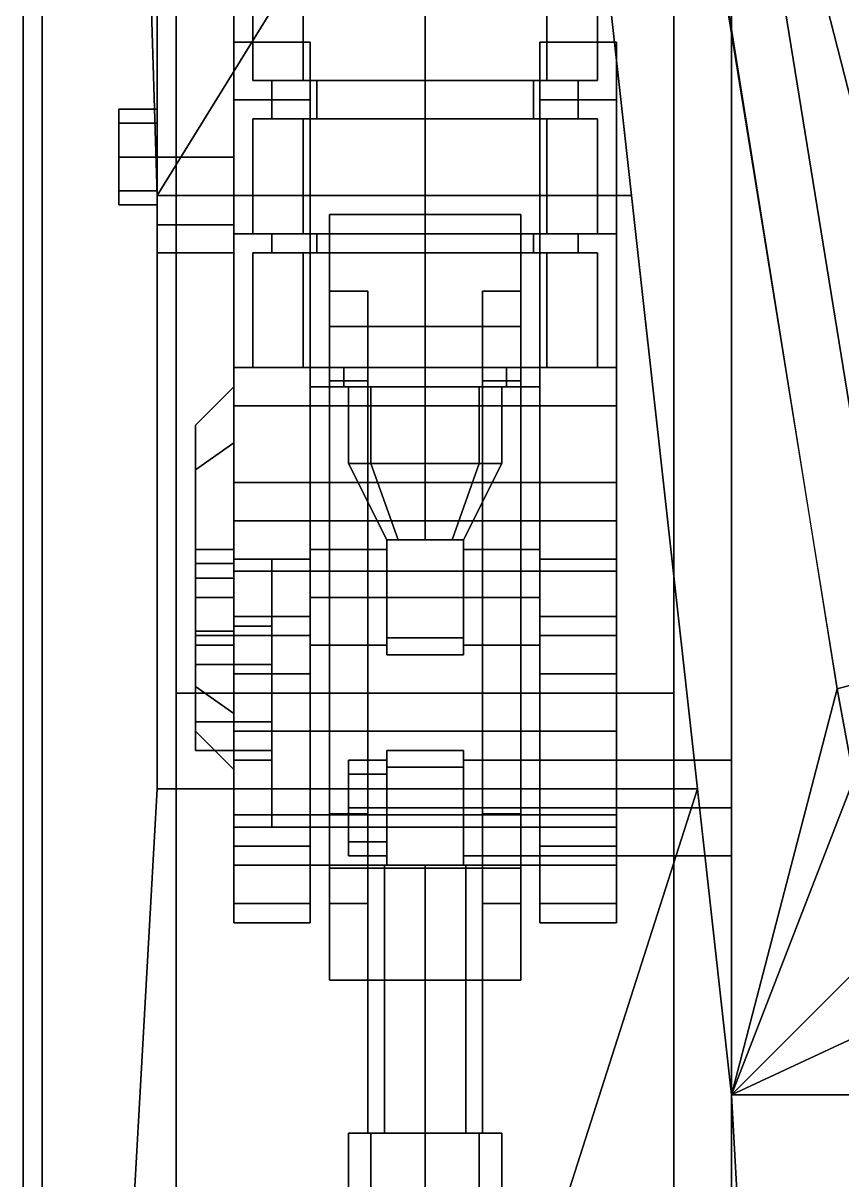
# Model space of a CAD drawing. Header units: millimetres. Extents: x -1 to 1, y -2.1 to 9.2.
# Drawn here: x -0.97 to -0.542, y -0.874 to -0.27 of the extents above; entities that cross this region are included whole.
import ezdxf

# ---------------------------------------------------------------- set-up
doc = ezdxf.new("R2010")
doc.units = ezdxf.units.MM
for name, color, linetype in [('fenders', 6, 'Continuous'), ('suspension', 5, 'Continuous'), ('tracks', 3, 'Continuous'), ('turret', 2, 'Continuous'), ('wheels', 2, 'Continuous')]:
    doc.layers.add(name, color=color, linetype=linetype)

msp = doc.modelspace()

# ---------------------------------------------------------------- linework, layer by layer
for points in [[(-0.6, -1.37, 0.94114), (-0.6, 1.6, 1.07), (-0.6, 1.58, 0.33), (-0.6, -1.23, 0.33)], [(-0.6, -0.83, 1.07), (-0.6, 1.6, 1.07), (-0.6, 1.6, 1.07), (-0.6, -1.37, 0.94114)], [(-0.6, -1.23, 0.33), (-0.6, 1.58, 0.33), (0.6, 1.58, 0.33), (0.6, -1.23, 0.33)], [(0.11, 0.8, 1.37), (-0.6, -0.09, 1.37), (0.6, -0.29, 1.37), (0.51, 0.8, 1.37)], [(-0.62898, -0.09, 1.35), (-0.69, -0.02, 1.07), (-0.6, -0.83, 1.07), (-0.54469, -0.61776, 1.35)], [(-0.6, -0.09, 1.37), (-0.63, -0.09, 1.35), (-0.54469, -0.61776, 1.35), (-0.51571, -0.61, 1.37)], [(-0.6, -0.09, 1.37), (-0.51571, -0.61, 1.37), (0.41, -0.62, 1.36778), (0.46, -0.57, 1.37)], [(0.58, -0.36, 1.37), (-0.6, -0.09, 1.37), (0.46, -0.57, 1.37), (0.53, -0.46, 1.37)], [(0.6, -0.29, 1.37), (-0.6, -0.09, 1.37), (0.58, -0.36, 1.37), (0.6, -0.29, 1.37)], [(-0.51571, -0.61, 1.37), (-0.54469, -0.61776, 1.35), (-0.53598, -0.665, 1.34111), (-0.51, -0.65, 1.36111)], [(-0.54469, -0.61776, 1.35), (-0.6, -0.83, 1.07), (-0.6, -0.83, 1.07), (-0.53598, -0.665, 1.34111)], [(-0.53598, -0.665, 1.34111), (-0.6, -0.83, 1.07), (-0.6, -0.83, 1.07), (-0.50121, -0.73121, 1.32)], [(-0.50121, -0.73121, 1.32), (-0.6, -0.83, 1.07), (-0.6, -0.83, 1.07), (-0.45, -0.76, 1.3)], [(-0.45, -0.76, 1.3), (-0.6, -0.83, 1.07), (-0.45, -0.83, 1.07), (-0.45, -0.76, 1.3)], [(-0.6, -0.83, 1.07), (-0.6, -1.37, 0.94114), (-0.57, -1.37, 0.94114), (-0.6, -0.83, 1.07)], [(-0.6, -0.83, 1.07), (-0.57, -1.37, 0.94114), (-0.57, -1.37, 0.94114), (-0.45, -0.83, 1.07)], [(-0.45, -0.83, 1.07), (-0.57, -1.37, 0.94114), (-0.57, -1.37, 0.94114), (-0.36, -0.86868, 1.06077)], [(0.03, -0.86868, 1.06077), (-0.57, -1.37, 0.94114), (0.01, -1.37, 0.94114), (0.01, -1.35, 0.94591)], [(-0.36, -0.86868, 1.06077), (-0.57, -1.37, 0.94114), (-0.57, -1.37, 0.94114), (0.03, -0.86868, 1.06077)]]:
    msp.add_3dface(points)
at = {"layer": 'fenders'}
for points in [[(-0.96, -1.74, 1.07), (-0.96, 1.6, 1.07), (-0.97, 1.6, 1.06), (-0.97, -1.74, 1.06)], [(-0.97, -1.74, 1.06), (-0.97, 1.6, 1.06), (-0.97, 1.6, 1.02), (-0.97, -1.74, 1.02)], [(-0.69, -0.02, 1.07), (-0.69, 1.06, 1.07), (-0.96, 1.6, 1.07), (-0.9, -0.36, 1.07)], [(-0.9, -0.67, 1.07), (-0.9, -0.36, 1.07), (-0.96, 1.6, 1.07), (-0.96, -1.74, 1.07)], [(-0.65222, -0.36, 1.07), (-0.69, -0.02, 1.07), (-0.69, -0.02, 1.07), (-0.9, -0.36, 1.07)], [(-0.61778, -0.67, 1.2), (-0.65222, -0.36, 1.2), (-0.9, -0.36, 1.2), (-0.9, -0.67, 1.2)], [(-0.9, -0.67, 1.2), (-0.9, -0.36, 1.2), (-0.9, -0.36, 1.07), (-0.9, -0.67, 1.07)], [(-0.65222, -0.36, 1.2), (-0.65222, -0.36, 1.07), (-0.9, -0.36, 1.07), (-0.9, -0.36, 1.2)], [(-0.61778, -0.67, 1.07), (-0.65222, -0.36, 1.07), (-0.65222, -0.36, 1.2), (-0.61778, -0.67, 1.2)], [(-0.6, -1.74, 1.07), (-0.6, -0.83, 1.07), (-0.61778, -0.67, 1.07), (-0.96, -1.74, 1.07)], [(-0.96, -1.74, 1.07), (-0.61778, -0.67, 1.07), (-0.9, -0.67, 1.07), (-0.96, -1.74, 1.07)], [(-0.61778, -0.67, 1.07), (-0.61778, -0.67, 1.2), (-0.9, -0.67, 1.2), (-0.9, -0.67, 1.07)], [(-0.6, -1.37, 0.94114), (-0.6, -1.37, 0.94114), (-0.6, -0.83, 1.07), (-0.6, -1.74, 1.07)]]:
    msp.add_3dface(points, dxfattribs=at)
at = {"layer": 'suspension'}
for points in [[(-0.9, -0.16464, 0.29464), (-0.9, -0.37536, 0.29464), (-0.9, -0.39, 0.33), (-0.9, -0.15, 0.33)], [(-0.9, -0.15, 0.33), (-0.9, -0.39, 0.33), (-0.9, -0.37536, 0.36536), (-0.9, -0.16464, 0.36536)], [(-0.9, -0.2, 0.28), (-0.9, -0.34, 0.28), (-0.9, -0.37536, 0.29464), (-0.9, -0.16464, 0.29464)], [(-0.9, -0.16464, 0.36536), (-0.9, -0.37536, 0.36536), (-0.9, -0.34, 0.38), (-0.9, -0.2, 0.38)], [(-0.9, -0.34, 0.28), (-0.9, -0.2, 0.28), (-0.86, -0.2, 0.28), (-0.86, -0.34, 0.28)], [(-0.9, -0.2, 0.38), (-0.9, -0.34, 0.38), (-0.86, -0.34, 0.38), (-0.86, -0.2, 0.38)], [(-0.85, -0.3, 0.64), (-0.82364, -0.3, 0.70364), (-0.82364, -0.24, 0.70364), (-0.85, -0.24, 0.64)], [(-0.82364, -0.3, 0.57636), (-0.85, -0.3, 0.64), (-0.85, -0.24, 0.64), (-0.82364, -0.24, 0.57636)], [(-0.82364, -0.3, 0.70364), (-0.76, -0.3, 0.73), (-0.76, -0.24, 0.73), (-0.82364, -0.24, 0.70364)], [(-0.76, -0.3, 0.55), (-0.82364, -0.3, 0.57636), (-0.82364, -0.24, 0.57636), (-0.76, -0.24, 0.55)], [(-0.76, -0.3, 0.73), (-0.69636, -0.3, 0.70364), (-0.69636, -0.24, 0.70364), (-0.76, -0.24, 0.73)], [(-0.69636, -0.3, 0.57636), (-0.76, -0.3, 0.55), (-0.76, -0.24, 0.55), (-0.69636, -0.24, 0.57636)], [(-0.69636, -0.3, 0.70364), (-0.67, -0.3, 0.64), (-0.67, -0.24, 0.64), (-0.69636, -0.24, 0.70364)], [(-0.67, -0.3, 0.64), (-0.69636, -0.3, 0.57636), (-0.69636, -0.24, 0.57636), (-0.67, -0.24, 0.64)], [(-0.86, -0.28, 0.38), (-0.86, -0.28, 0.2), (-0.86, -0.31, 0.18), (-0.86, -0.31, 0.4)], [(-0.86, -0.31, 0.18), (-0.86, -0.28, 0.2), (-0.82, -0.28, 0.2), (-0.82, -0.31, 0.18)], [(-0.82, -0.28, 0.38), (-0.82, -0.28, 0.2), (-0.86, -0.28, 0.2), (-0.86, -0.28, 0.38)], [(-0.82, -0.31, 0.4), (-0.82, -0.28, 0.38), (-0.86, -0.28, 0.38), (-0.86, -0.31, 0.4)], [(-0.82, -0.31, 0.18), (-0.82, -0.28, 0.2), (-0.82, -0.28, 0.38), (-0.82, -0.31, 0.4)], [(-0.7, -0.28, 0.38), (-0.7, -0.28, 0.2), (-0.7, -0.31, 0.18), (-0.7, -0.31, 0.4)], [(-0.66, -0.28, 0.38), (-0.66, -0.28, 0.2), (-0.7, -0.28, 0.2), (-0.7, -0.28, 0.38)], [(-0.7, -0.31, 0.18), (-0.7, -0.28, 0.2), (-0.66, -0.28, 0.2), (-0.66, -0.31, 0.18)], [(-0.66, -0.31, 0.4), (-0.66, -0.28, 0.38), (-0.7, -0.28, 0.38), (-0.7, -0.31, 0.4)], [(-0.66, -0.31, 0.18), (-0.66, -0.28, 0.2), (-0.66, -0.28, 0.38), (-0.66, -0.31, 0.4)], [(-0.85, -0.3, 0.64), (-0.82364, -0.3, 0.57636), (-0.81657, -0.3, 0.58343), (-0.84, -0.3, 0.64)], [(-0.82364, -0.3, 0.70364), (-0.85, -0.3, 0.64), (-0.84, -0.3, 0.64), (-0.81657, -0.3, 0.69657)], [(-0.81657, -0.32, 0.58343), (-0.84, -0.32, 0.64), (-0.84, -0.3, 0.64), (-0.81657, -0.3, 0.58343)], [(-0.84, -0.32, 0.64), (-0.81657, -0.32, 0.69657), (-0.81657, -0.3, 0.69657), (-0.84, -0.3, 0.64)], [(-0.82364, -0.3, 0.57636), (-0.76, -0.3, 0.55), (-0.76, -0.3, 0.56), (-0.81657, -0.3, 0.58343)], [(-0.76, -0.3, 0.73), (-0.82364, -0.3, 0.70364), (-0.81657, -0.3, 0.69657), (-0.76, -0.3, 0.72)], [(-0.76, -0.32, 0.56), (-0.81657, -0.32, 0.58343), (-0.81657, -0.3, 0.58343), (-0.76, -0.3, 0.56)], [(-0.81657, -0.32, 0.69657), (-0.76, -0.32, 0.72), (-0.76, -0.3, 0.72), (-0.81657, -0.3, 0.69657)], [(-0.70343, -0.32, 0.58343), (-0.76, -0.32, 0.56), (-0.76, -0.3, 0.56), (-0.70343, -0.3, 0.58343)], [(-0.76, -0.32, 0.72), (-0.70343, -0.32, 0.69657), (-0.70343, -0.3, 0.69657), (-0.76, -0.3, 0.72)], [(-0.69636, -0.3, 0.70364), (-0.76, -0.3, 0.73), (-0.76, -0.3, 0.72), (-0.70343, -0.3, 0.69657)], [(-0.76, -0.3, 0.55), (-0.69636, -0.3, 0.57636), (-0.70343, -0.3, 0.58343), (-0.76, -0.3, 0.56)], [(-0.68, -0.32, 0.64), (-0.70343, -0.32, 0.58343), (-0.70343, -0.3, 0.58343), (-0.68, -0.3, 0.64)], [(-0.70343, -0.32, 0.69657), (-0.68, -0.32, 0.64), (-0.68, -0.3, 0.64), (-0.70343, -0.3, 0.69657)], [(-0.67, -0.3, 0.64), (-0.69636, -0.3, 0.70364), (-0.70343, -0.3, 0.69657), (-0.68, -0.3, 0.64)], [(-0.69636, -0.3, 0.57636), (-0.67, -0.3, 0.64), (-0.68, -0.3, 0.64), (-0.70343, -0.3, 0.58343)], [(-0.86, -0.31, 0.18), (-0.86, -0.58, 0.14), (-0.86, -0.56, 0.16), (-0.86, -0.48929, 0.18929)], [(-0.86, -0.31, 0.4), (-0.86, -0.31, 0.18), (-0.86, -0.48929, 0.33071), (-0.86, -0.38, 0.43)], [(-0.86, -0.31, 0.18), (-0.86, -0.31, 0.18), (-0.86, -0.46, 0.26), (-0.86, -0.48929, 0.33071)], [(-0.86, -0.31, 0.18), (-0.86, -0.31, 0.18), (-0.86, -0.48929, 0.18929), (-0.86, -0.46, 0.26)], [(-0.86, -0.58, 0.14), (-0.86, -0.31, 0.18), (-0.82, -0.31, 0.18), (-0.82, -0.58, 0.14)], [(-0.82, -0.38, 0.43), (-0.82, -0.31, 0.4), (-0.86, -0.31, 0.4), (-0.86, -0.38, 0.43)], [(-0.82, -0.58, 0.14), (-0.82, -0.31, 0.18), (-0.82, -0.31, 0.4), (-0.82, -0.38, 0.43)], [(-0.7, -0.31, 0.4), (-0.7, -0.31, 0.18), (-0.7, -0.58, 0.14), (-0.7, -0.38, 0.43)], [(-0.7, -0.58, 0.14), (-0.7, -0.31, 0.18), (-0.66, -0.31, 0.18), (-0.66, -0.58, 0.14)], [(-0.66, -0.38, 0.43), (-0.66, -0.31, 0.4), (-0.7, -0.31, 0.4), (-0.7, -0.38, 0.43)], [(-0.66, -0.58, 0.14), (-0.66, -0.31, 0.18), (-0.66, -0.31, 0.4), (-0.66, -0.38, 0.43)], [(-0.92, -0.32232, 0.31232), (-0.92, -0.34, 0.305), (-0.92, -0.35768, 0.31232), (-0.92, -0.315, 0.33)], [(-0.92, -0.315, 0.33), (-0.92, -0.35768, 0.31232), (-0.92, -0.365, 0.33), (-0.92, -0.32232, 0.34768)], [(-0.92, -0.32232, 0.31232), (-0.92, -0.315, 0.33), (-0.9, -0.315, 0.33), (-0.9, -0.32232, 0.31232)], [(-0.92, -0.315, 0.33), (-0.92, -0.32232, 0.34768), (-0.9, -0.32232, 0.34768), (-0.9, -0.315, 0.33)], [(-0.85, -0.38, 0.64), (-0.82364, -0.38, 0.70364), (-0.82364, -0.32, 0.70364), (-0.85, -0.32, 0.64)], [(-0.82364, -0.38, 0.57636), (-0.85, -0.38, 0.64), (-0.85, -0.32, 0.64), (-0.82364, -0.32, 0.57636)], [(-0.82364, -0.32, 0.57636), (-0.85, -0.32, 0.64), (-0.84, -0.32, 0.64), (-0.81657, -0.32, 0.58343)], [(-0.85, -0.32, 0.64), (-0.82364, -0.32, 0.70364), (-0.81657, -0.32, 0.69657), (-0.84, -0.32, 0.64)], [(-0.82364, -0.38, 0.70364), (-0.76, -0.38, 0.73), (-0.76, -0.32, 0.73), (-0.82364, -0.32, 0.70364)], [(-0.76, -0.38, 0.55), (-0.82364, -0.38, 0.57636), (-0.82364, -0.32, 0.57636), (-0.76, -0.32, 0.55)], [(-0.76, -0.32, 0.55), (-0.82364, -0.32, 0.57636), (-0.81657, -0.32, 0.58343), (-0.76, -0.32, 0.56)], [(-0.82364, -0.32, 0.70364), (-0.76, -0.32, 0.73), (-0.76, -0.32, 0.72), (-0.81657, -0.32, 0.69657)], [(-0.76, -0.38, 0.73), (-0.69636, -0.38, 0.70364), (-0.69636, -0.32, 0.70364), (-0.76, -0.32, 0.73)], [(-0.69636, -0.38, 0.57636), (-0.76, -0.38, 0.55), (-0.76, -0.32, 0.55), (-0.69636, -0.32, 0.57636)], [(-0.76, -0.32, 0.73), (-0.69636, -0.32, 0.70364), (-0.70343, -0.32, 0.69657), (-0.76, -0.32, 0.72)], [(-0.69636, -0.32, 0.57636), (-0.76, -0.32, 0.55), (-0.76, -0.32, 0.56), (-0.70343, -0.32, 0.58343)], [(-0.69636, -0.32, 0.70364), (-0.67, -0.32, 0.64), (-0.68, -0.32, 0.64), (-0.70343, -0.32, 0.69657)], [(-0.67, -0.32, 0.64), (-0.69636, -0.32, 0.57636), (-0.70343, -0.32, 0.58343), (-0.68, -0.32, 0.64)], [(-0.69636, -0.38, 0.70364), (-0.67, -0.38, 0.64), (-0.67, -0.32, 0.64), (-0.69636, -0.32, 0.70364)], [(-0.67, -0.38, 0.64), (-0.69636, -0.38, 0.57636), (-0.69636, -0.32, 0.57636), (-0.67, -0.32, 0.64)], [(-0.92, -0.32232, 0.34768), (-0.92, -0.365, 0.33), (-0.92, -0.35768, 0.34768), (-0.92, -0.34, 0.355)], [(-0.92, -0.34, 0.305), (-0.92, -0.32232, 0.31232), (-0.9, -0.32232, 0.31232), (-0.9, -0.34, 0.305)], [(-0.92, -0.32232, 0.34768), (-0.92, -0.34, 0.355), (-0.9, -0.34, 0.355), (-0.9, -0.32232, 0.34768)], [(-0.92, -0.35768, 0.31232), (-0.92, -0.34, 0.305), (-0.9, -0.34, 0.305), (-0.9, -0.35768, 0.31232)], [(-0.92, -0.34, 0.355), (-0.92, -0.35768, 0.34768), (-0.9, -0.35768, 0.34768), (-0.9, -0.34, 0.355)], [(-0.9, -0.37536, 0.29464), (-0.9, -0.34, 0.28), (-0.86, -0.34, 0.28), (-0.86, -0.37536, 0.29464)], [(-0.9, -0.34, 0.38), (-0.9, -0.37536, 0.36536), (-0.86, -0.37536, 0.36536), (-0.86, -0.34, 0.38)], [(-0.92, -0.365, 0.33), (-0.92, -0.35768, 0.31232), (-0.9, -0.35768, 0.31232), (-0.9, -0.365, 0.33)], [(-0.92, -0.35768, 0.34768), (-0.92, -0.365, 0.33), (-0.9, -0.365, 0.33), (-0.9, -0.35768, 0.34768)], [(-0.9, -0.39, 0.33), (-0.9, -0.37536, 0.29464), (-0.86, -0.37536, 0.29464), (-0.86, -0.39, 0.33)], [(-0.9, -0.37536, 0.36536), (-0.9, -0.39, 0.33), (-0.86, -0.39, 0.33), (-0.86, -0.37536, 0.36536)], [(-0.86, -0.38, 0.43), (-0.86, -0.48929, 0.33071), (-0.86, -0.56, 0.36), (-0.86, -0.45, 0.47)], [(-0.82, -0.45, 0.47), (-0.82, -0.38, 0.43), (-0.86, -0.38, 0.43), (-0.86, -0.45, 0.47)], [(-0.85, -0.38, 0.64), (-0.82364, -0.38, 0.57636), (-0.81657, -0.38, 0.58343), (-0.84, -0.38, 0.64)], [(-0.82364, -0.38, 0.70364), (-0.85, -0.38, 0.64), (-0.84, -0.38, 0.64), (-0.81657, -0.38, 0.69657)], [(-0.81657, -0.39, 0.58343), (-0.84, -0.39, 0.64), (-0.84, -0.38, 0.64), (-0.81657, -0.38, 0.58343)], [(-0.84, -0.39, 0.64), (-0.81657, -0.39, 0.69657), (-0.81657, -0.38, 0.69657), (-0.84, -0.38, 0.64)], [(-0.82364, -0.38, 0.57636), (-0.76, -0.38, 0.55), (-0.76, -0.38, 0.56), (-0.81657, -0.38, 0.58343)], [(-0.76, -0.38, 0.73), (-0.82364, -0.38, 0.70364), (-0.81657, -0.38, 0.69657), (-0.76, -0.38, 0.72)], [(-0.82, -0.69, 0.47), (-0.82, -0.73, 0.37), (-0.82, -0.38, 0.43), (-0.82, -0.45, 0.47)], [(-0.82, -0.74, 0.33), (-0.82, -0.74, 0.27), (-0.82, -0.38, 0.43), (-0.82, -0.73, 0.37)], [(-0.82, -0.73, 0.24), (-0.82, -0.7, 0.19), (-0.82, -0.38, 0.43), (-0.82, -0.74, 0.27)], [(-0.82, -0.61, 0.14), (-0.82, -0.58, 0.14), (-0.82, -0.38, 0.43), (-0.82, -0.7, 0.19)], [(-0.76, -0.39, 0.56), (-0.81657, -0.39, 0.58343), (-0.81657, -0.38, 0.58343), (-0.76, -0.38, 0.56)], [(-0.81657, -0.39, 0.69657), (-0.76, -0.39, 0.72), (-0.76, -0.38, 0.72), (-0.81657, -0.38, 0.69657)], [(-0.70343, -0.39, 0.58343), (-0.76, -0.39, 0.56), (-0.76, -0.38, 0.56), (-0.70343, -0.38, 0.58343)], [(-0.76, -0.39, 0.72), (-0.70343, -0.39, 0.69657), (-0.70343, -0.38, 0.69657), (-0.76, -0.38, 0.72)], [(-0.69636, -0.38, 0.70364), (-0.76, -0.38, 0.73), (-0.76, -0.38, 0.72), (-0.70343, -0.38, 0.69657)], [(-0.76, -0.38, 0.55), (-0.69636, -0.38, 0.57636), (-0.70343, -0.38, 0.58343), (-0.76, -0.38, 0.56)], [(-0.68, -0.39, 0.64), (-0.70343, -0.39, 0.58343), (-0.70343, -0.38, 0.58343), (-0.68, -0.38, 0.64)], [(-0.70343, -0.39, 0.69657), (-0.68, -0.39, 0.64), (-0.68, -0.38, 0.64), (-0.70343, -0.38, 0.69657)], [(-0.67, -0.38, 0.64), (-0.69636, -0.38, 0.70364), (-0.70343, -0.38, 0.69657), (-0.68, -0.38, 0.64)], [(-0.69636, -0.38, 0.57636), (-0.67, -0.38, 0.64), (-0.68, -0.38, 0.64), (-0.70343, -0.38, 0.58343)], [(-0.66, -0.45, 0.47), (-0.66, -0.38, 0.43), (-0.7, -0.38, 0.43), (-0.7, -0.45, 0.47)], [(-0.7, -0.38, 0.43), (-0.7, -0.73, 0.37), (-0.7, -0.69, 0.47), (-0.7, -0.45, 0.47)], [(-0.7, -0.38, 0.43), (-0.7, -0.58, 0.14), (-0.7, -0.61, 0.14), (-0.7, -0.7, 0.19)], [(-0.7, -0.38, 0.43), (-0.7, -0.7, 0.19), (-0.7, -0.73, 0.24), (-0.7, -0.74, 0.27)], [(-0.7, -0.38, 0.43), (-0.7, -0.74, 0.27), (-0.7, -0.74, 0.33), (-0.7, -0.73, 0.37)], [(-0.66, -0.69, 0.47), (-0.66, -0.73, 0.37), (-0.66, -0.38, 0.43), (-0.66, -0.45, 0.47)], [(-0.66, -0.61, 0.14), (-0.66, -0.58, 0.14), (-0.66, -0.38, 0.43), (-0.66, -0.7, 0.19)], [(-0.66, -0.73, 0.24), (-0.66, -0.7, 0.19), (-0.66, -0.38, 0.43), (-0.66, -0.74, 0.27)], [(-0.66, -0.74, 0.33), (-0.66, -0.74, 0.27), (-0.66, -0.38, 0.43), (-0.66, -0.73, 0.37)], [(-0.85, -0.39, 0.64), (-0.82364, -0.39, 0.70364), (-0.81657, -0.39, 0.69657), (-0.84, -0.39, 0.64)], [(-0.82364, -0.39, 0.57636), (-0.85, -0.39, 0.64), (-0.84, -0.39, 0.64), (-0.81657, -0.39, 0.58343)], [(-0.82364, -0.45, 0.57636), (-0.85, -0.45, 0.64), (-0.85, -0.39, 0.64), (-0.82364, -0.39, 0.57636)], [(-0.85, -0.45, 0.64), (-0.82364, -0.45, 0.70364), (-0.82364, -0.39, 0.70364), (-0.85, -0.39, 0.64)], [(-0.82364, -0.39, 0.70364), (-0.76, -0.39, 0.73), (-0.76, -0.39, 0.72), (-0.81657, -0.39, 0.69657)], [(-0.76, -0.39, 0.55), (-0.82364, -0.39, 0.57636), (-0.81657, -0.39, 0.58343), (-0.76, -0.39, 0.56)], [(-0.76, -0.45, 0.55), (-0.82364, -0.45, 0.57636), (-0.82364, -0.39, 0.57636), (-0.76, -0.39, 0.55)], [(-0.82364, -0.45, 0.70364), (-0.76, -0.45, 0.73), (-0.76, -0.39, 0.73), (-0.82364, -0.39, 0.70364)], [(-0.69636, -0.39, 0.57636), (-0.76, -0.39, 0.55), (-0.76, -0.39, 0.56), (-0.70343, -0.39, 0.58343)], [(-0.76, -0.39, 0.73), (-0.69636, -0.39, 0.70364), (-0.70343, -0.39, 0.69657), (-0.76, -0.39, 0.72)], [(-0.69636, -0.45, 0.57636), (-0.76, -0.45, 0.55), (-0.76, -0.39, 0.55), (-0.69636, -0.39, 0.57636)], [(-0.76, -0.45, 0.73), (-0.69636, -0.45, 0.70364), (-0.69636, -0.39, 0.70364), (-0.76, -0.39, 0.73)], [(-0.67, -0.39, 0.64), (-0.69636, -0.39, 0.57636), (-0.70343, -0.39, 0.58343), (-0.68, -0.39, 0.64)], [(-0.69636, -0.39, 0.70364), (-0.67, -0.39, 0.64), (-0.68, -0.39, 0.64), (-0.70343, -0.39, 0.69657)], [(-0.67, -0.45, 0.64), (-0.69636, -0.45, 0.57636), (-0.69636, -0.39, 0.57636), (-0.67, -0.39, 0.64)], [(-0.69636, -0.45, 0.70364), (-0.67, -0.45, 0.64), (-0.67, -0.39, 0.64), (-0.69636, -0.39, 0.70364)], [(-0.86, -0.45, 0.47), (-0.86, -0.56, 0.36), (-0.86, -0.69, 0.47)], [(-0.86, -0.45, 0.47), (-0.86, -0.69, 0.47), (-0.86, -0.64, 0.6), (-0.86, -0.47, 0.5)], [(-0.66, -0.47, 0.5), (-0.66, -0.45, 0.47), (-0.86, -0.45, 0.47), (-0.86, -0.47, 0.5)], [(-0.82, -0.45, 0.64), (-0.80243, -0.45, 0.68243), (-0.82364, -0.45, 0.70364), (-0.85, -0.45, 0.64)], [(-0.80243, -0.45, 0.59757), (-0.82, -0.45, 0.64), (-0.85, -0.45, 0.64), (-0.82364, -0.45, 0.57636)], [(-0.80243, -0.45, 0.68243), (-0.76, -0.45, 0.7), (-0.76, -0.45, 0.73), (-0.82364, -0.45, 0.70364)], [(-0.76, -0.45, 0.58), (-0.80243, -0.45, 0.59757), (-0.82364, -0.45, 0.57636), (-0.76, -0.45, 0.55)], [(-0.80243, -0.46, 0.59757), (-0.82, -0.46, 0.64), (-0.82, -0.45, 0.64), (-0.80243, -0.45, 0.59757)], [(-0.82, -0.46, 0.64), (-0.80243, -0.46, 0.68243), (-0.80243, -0.45, 0.68243), (-0.82, -0.45, 0.64)], [(-0.7, -0.69, 0.47), (-0.82, -0.69, 0.47), (-0.82, -0.45, 0.47), (-0.7, -0.45, 0.47)], [(-0.76, -0.46, 0.58), (-0.80243, -0.46, 0.59757), (-0.80243, -0.45, 0.59757), (-0.76, -0.45, 0.58)], [(-0.80243, -0.46, 0.68243), (-0.76, -0.46, 0.7), (-0.76, -0.45, 0.7), (-0.80243, -0.45, 0.68243)], [(-0.71757, -0.45, 0.59757), (-0.76, -0.45, 0.58), (-0.76, -0.45, 0.55), (-0.69636, -0.45, 0.57636)], [(-0.76, -0.45, 0.7), (-0.71757, -0.45, 0.68243), (-0.69636, -0.45, 0.70364), (-0.76, -0.45, 0.73)], [(-0.71757, -0.46, 0.59757), (-0.76, -0.46, 0.58), (-0.76, -0.45, 0.58), (-0.71757, -0.45, 0.59757)], [(-0.76, -0.46, 0.7), (-0.71757, -0.46, 0.68243), (-0.71757, -0.45, 0.68243), (-0.76, -0.45, 0.7)], [(-0.7, -0.45, 0.64), (-0.71757, -0.45, 0.59757), (-0.69636, -0.45, 0.57636), (-0.67, -0.45, 0.64)], [(-0.71757, -0.45, 0.68243), (-0.7, -0.45, 0.64), (-0.67, -0.45, 0.64), (-0.69636, -0.45, 0.70364)], [(-0.7, -0.46, 0.64), (-0.71757, -0.46, 0.59757), (-0.71757, -0.45, 0.59757), (-0.7, -0.45, 0.64)], [(-0.71757, -0.46, 0.68243), (-0.7, -0.46, 0.64), (-0.7, -0.45, 0.64), (-0.71757, -0.45, 0.68243)], [(-0.66, -0.64, 0.6), (-0.66, -0.69, 0.47), (-0.66, -0.45, 0.47), (-0.66, -0.47, 0.5)], [(-0.86, -0.48929, 0.33071), (-0.86, -0.46, 0.26), (-0.88, -0.48, 0.26), (-0.88, -0.50343, 0.31657)], [(-0.86, -0.46, 0.26), (-0.86, -0.48929, 0.18929), (-0.88, -0.50343, 0.20343), (-0.88, -0.48, 0.26)], [(-0.8, -0.46, 0.64), (-0.78828, -0.46, 0.66828), (-0.80243, -0.46, 0.68243), (-0.82, -0.46, 0.64)], [(-0.78828, -0.46, 0.61172), (-0.8, -0.46, 0.64), (-0.82, -0.46, 0.64), (-0.80243, -0.46, 0.59757)], [(-0.78828, -0.46, 0.66828), (-0.76, -0.46, 0.68), (-0.76, -0.46, 0.7), (-0.80243, -0.46, 0.68243)], [(-0.76, -0.46, 0.6), (-0.78828, -0.46, 0.61172), (-0.80243, -0.46, 0.59757), (-0.76, -0.46, 0.58)], [(-0.78828, -0.5, 0.61172), (-0.8, -0.5, 0.64), (-0.8, -0.46, 0.64), (-0.78828, -0.46, 0.61172)], [(-0.8, -0.5, 0.64), (-0.78828, -0.5, 0.66828), (-0.78828, -0.46, 0.66828), (-0.8, -0.46, 0.64)], [(-0.76, -0.5, 0.6), (-0.78828, -0.5, 0.61172), (-0.78828, -0.46, 0.61172), (-0.76, -0.46, 0.6)], [(-0.78828, -0.5, 0.66828), (-0.76, -0.5, 0.68), (-0.76, -0.46, 0.68), (-0.78828, -0.46, 0.66828)], [(-0.73172, -0.46, 0.61172), (-0.76, -0.46, 0.6), (-0.76, -0.46, 0.58), (-0.71757, -0.46, 0.59757)], [(-0.76, -0.46, 0.68), (-0.73172, -0.46, 0.66828), (-0.71757, -0.46, 0.68243), (-0.76, -0.46, 0.7)], [(-0.73172, -0.5, 0.61172), (-0.76, -0.5, 0.6), (-0.76, -0.46, 0.6), (-0.73172, -0.46, 0.61172)], [(-0.76, -0.5, 0.68), (-0.73172, -0.5, 0.66828), (-0.73172, -0.46, 0.66828), (-0.76, -0.46, 0.68)], [(-0.72, -0.46, 0.64), (-0.73172, -0.46, 0.61172), (-0.71757, -0.46, 0.59757), (-0.7, -0.46, 0.64)], [(-0.73172, -0.46, 0.66828), (-0.72, -0.46, 0.64), (-0.7, -0.46, 0.64), (-0.71757, -0.46, 0.68243)], [(-0.72, -0.5, 0.64), (-0.73172, -0.5, 0.61172), (-0.73172, -0.46, 0.61172), (-0.72, -0.46, 0.64)], [(-0.73172, -0.5, 0.66828), (-0.72, -0.5, 0.64), (-0.72, -0.46, 0.64), (-0.73172, -0.46, 0.66828)], [(-0.86, -0.47, 0.5), (-0.86, -0.47, 0.5), (-0.86, -0.64, 0.6), (-0.86, -0.51, 0.6)], [(-0.66, -0.51, 0.6), (-0.66, -0.47, 0.5), (-0.86, -0.47, 0.5), (-0.86, -0.51, 0.6)], [(-0.66, -0.47, 0.5), (-0.66, -0.47, 0.5), (-0.86, -0.47, 0.5)], [(-0.66, -0.64, 0.6), (-0.66, -0.47, 0.5), (-0.66, -0.47, 0.5), (-0.66, -0.51, 0.6)], [(-0.88, -0.56, 0.34), (-0.88, -0.50343, 0.31657), (-0.88, -0.48, 0.26), (-0.88, -0.61657, 0.31657)], [(-0.88, -0.61657, 0.31657), (-0.88, -0.48, 0.26), (-0.88, -0.50343, 0.20343), (-0.88, -0.64, 0.26)], [(-0.86, -0.56, 0.36), (-0.86, -0.48929, 0.33071), (-0.88, -0.50343, 0.31657), (-0.88, -0.56, 0.34)], [(-0.86, -0.48929, 0.18929), (-0.86, -0.56, 0.16), (-0.88, -0.56, 0.18), (-0.88, -0.50343, 0.20343)], [(-0.78828, -0.5, 0.66828), (-0.8, -0.5, 0.64), (-0.78, -0.54, 0.64), (-0.77414, -0.54, 0.65414)], [(-0.8, -0.5, 0.64), (-0.78828, -0.5, 0.61172), (-0.77414, -0.54, 0.62586), (-0.78, -0.54, 0.64)], [(-0.76, -0.5, 0.68), (-0.78828, -0.5, 0.66828), (-0.77414, -0.54, 0.65414), (-0.76, -0.54, 0.66)], [(-0.78828, -0.5, 0.61172), (-0.76, -0.5, 0.6), (-0.76, -0.54, 0.62), (-0.77414, -0.54, 0.62586)], [(-0.73172, -0.5, 0.66828), (-0.76, -0.5, 0.68), (-0.76, -0.54, 0.66), (-0.74586, -0.54, 0.65414)], [(-0.76, -0.5, 0.6), (-0.73172, -0.5, 0.61172), (-0.74586, -0.54, 0.62586), (-0.76, -0.54, 0.62)], [(-0.72, -0.5, 0.64), (-0.73172, -0.5, 0.66828), (-0.74586, -0.54, 0.65414), (-0.74, -0.54, 0.64)], [(-0.73172, -0.5, 0.61172), (-0.72, -0.5, 0.64), (-0.74, -0.54, 0.64), (-0.74586, -0.54, 0.62586)], [(-0.88, -0.64, 0.26), (-0.88, -0.50343, 0.20343), (-0.88, -0.56, 0.18), (-0.88, -0.61657, 0.20343)], [(-0.86, -0.51, 0.6), (-0.86, -0.64, 0.6), (-0.86, -0.61, 0.68), (-0.86, -0.53, 0.68)], [(-0.82, -0.53, 0.68), (-0.82, -0.51, 0.6), (-0.86, -0.51, 0.6), (-0.86, -0.53, 0.68)], [(-0.82, -0.61, 0.68), (-0.82, -0.64, 0.6), (-0.82, -0.51, 0.6), (-0.82, -0.53, 0.68)], [(-0.82, -0.64, 0.6), (-0.7, -0.64, 0.6), (-0.7, -0.51, 0.6), (-0.82, -0.51, 0.6)], [(-0.7, -0.51, 0.6), (-0.7, -0.64, 0.6), (-0.7, -0.61, 0.68), (-0.7, -0.53, 0.68)], [(-0.66, -0.53, 0.68), (-0.66, -0.51, 0.6), (-0.7, -0.51, 0.6), (-0.7, -0.53, 0.68)], [(-0.66, -0.61, 0.68), (-0.66, -0.64, 0.6), (-0.66, -0.51, 0.6), (-0.66, -0.53, 0.68)], [(-0.86, -0.53, 0.68), (-0.86, -0.61, 0.68), (-0.86, -0.59, 0.69), (-0.86, -0.55, 0.69)], [(-0.82, -0.55, 0.69), (-0.82, -0.53, 0.68), (-0.86, -0.53, 0.68), (-0.86, -0.55, 0.69)], [(-0.82, -0.59, 0.69), (-0.82, -0.61, 0.68), (-0.82, -0.53, 0.68), (-0.82, -0.55, 0.69)], [(-0.7, -0.53, 0.68), (-0.7, -0.61, 0.68), (-0.7, -0.59, 0.69), (-0.7, -0.55, 0.69)], [(-0.66, -0.55, 0.69), (-0.66, -0.53, 0.68), (-0.7, -0.53, 0.68), (-0.7, -0.55, 0.69)], [(-0.66, -0.59, 0.69), (-0.66, -0.61, 0.68), (-0.66, -0.53, 0.68), (-0.66, -0.55, 0.69)], [(-0.78, -0.54, 0.67), (-0.78, -0.54, 0.61), (-0.78, -0.57, 0.61), (-0.78, -0.57, 0.67)], [(-0.78, -0.57, 0.61), (-0.78, -0.54, 0.61), (-0.74, -0.54, 0.61), (-0.74, -0.57, 0.61)], [(-0.74, -0.57, 0.67), (-0.74, -0.54, 0.67), (-0.78, -0.54, 0.67), (-0.78, -0.57, 0.67)], [(-0.74, -0.54, 0.67), (-0.74, -0.54, 0.61), (-0.78, -0.54, 0.61), (-0.78, -0.54, 0.67)], [(-0.74, -0.57, 0.61), (-0.74, -0.54, 0.61), (-0.74, -0.54, 0.67), (-0.74, -0.57, 0.67)], [(-0.88, -0.545, 0.64), (-0.88, -0.58768, 0.62232), (-0.88, -0.595, 0.64), (-0.88, -0.55232, 0.65768)], [(-0.88, -0.545, 0.64), (-0.88, -0.55232, 0.65768), (-0.86, -0.55232, 0.65768), (-0.86, -0.545, 0.64)], [(-0.88, -0.55232, 0.62232), (-0.88, -0.545, 0.64), (-0.86, -0.545, 0.64), (-0.86, -0.55232, 0.62232)], [(-0.88, -0.55232, 0.62232), (-0.88, -0.57, 0.615), (-0.88, -0.58768, 0.62232), (-0.88, -0.545, 0.64)], [(-0.82, -0.57, 0.615), (-0.82, -0.545, 0.64), (-0.78, -0.545, 0.64), (-0.78, -0.57, 0.615)], [(-0.82, -0.545, 0.64), (-0.82, -0.57, 0.665), (-0.78, -0.57, 0.665), (-0.78, -0.545, 0.64)], [(-0.74, -0.57, 0.615), (-0.74, -0.545, 0.64), (-0.7, -0.545, 0.64), (-0.7, -0.57, 0.615)], [(-0.74, -0.545, 0.64), (-0.74, -0.57, 0.665), (-0.7, -0.57, 0.665), (-0.7, -0.545, 0.64)], [(-0.88, -0.55232, 0.65768), (-0.88, -0.595, 0.64), (-0.88, -0.58768, 0.65768), (-0.88, -0.57, 0.665)], [(-0.88, -0.55232, 0.65768), (-0.88, -0.57, 0.665), (-0.86, -0.57, 0.665), (-0.86, -0.55232, 0.65768)], [(-0.88, -0.57, 0.615), (-0.88, -0.55232, 0.62232), (-0.86, -0.55232, 0.62232), (-0.86, -0.57, 0.615)], [(-0.86, -0.55, 0.69), (-0.86, -0.59, 0.69), (-0.82, -0.59, 0.69), (-0.82, -0.55, 0.69)], [(-0.7, -0.55, 0.69), (-0.7, -0.59, 0.69), (-0.66, -0.59, 0.69), (-0.66, -0.55, 0.69)], [(-0.86, -0.63071, 0.33071), (-0.86, -0.56, 0.36), (-0.88, -0.56, 0.34), (-0.88, -0.61657, 0.31657)], [(-0.86, -0.56, 0.16), (-0.86, -0.63071, 0.18929), (-0.88, -0.61657, 0.20343), (-0.88, -0.56, 0.18)], [(-0.86, -0.73, 0.37), (-0.86, -0.69, 0.47), (-0.86, -0.56, 0.36), (-0.86, -0.63071, 0.33071)], [(-0.86, -0.58, 0.14), (-0.86, -0.61, 0.14), (-0.86, -0.63071, 0.18929), (-0.86, -0.56, 0.16)], [(-0.88, -0.57, 0.665), (-0.88, -0.58768, 0.65768), (-0.86, -0.58768, 0.65768), (-0.86, -0.57, 0.665)], [(-0.88, -0.58768, 0.62232), (-0.88, -0.57, 0.615), (-0.86, -0.57, 0.615), (-0.86, -0.58768, 0.62232)], [(-0.82, -0.595, 0.64), (-0.82, -0.57, 0.615), (-0.78, -0.57, 0.615), (-0.78, -0.595, 0.64)], [(-0.82, -0.57, 0.665), (-0.82, -0.595, 0.64), (-0.78, -0.595, 0.64), (-0.78, -0.57, 0.665)], [(-0.78, -0.57, 0.61), (-0.78, -0.59121, 0.61879), (-0.78, -0.59121, 0.66121), (-0.78, -0.57, 0.67)], [(-0.78, -0.57, 0.67), (-0.78, -0.59121, 0.66121), (-0.74, -0.59121, 0.66121), (-0.74, -0.57, 0.67)], [(-0.78, -0.59121, 0.61879), (-0.78, -0.57, 0.61), (-0.74, -0.57, 0.61), (-0.74, -0.59121, 0.61879)], [(-0.74, -0.57, 0.67), (-0.74, -0.59121, 0.66121), (-0.74, -0.59121, 0.61879), (-0.74, -0.57, 0.61)], [(-0.74, -0.595, 0.64), (-0.74, -0.57, 0.615), (-0.7, -0.57, 0.615), (-0.7, -0.595, 0.64)], [(-0.74, -0.57, 0.665), (-0.74, -0.595, 0.64), (-0.7, -0.595, 0.64), (-0.7, -0.57, 0.665)], [(-0.86, -0.61, 0.14), (-0.86, -0.58, 0.14), (-0.82, -0.58, 0.14), (-0.82, -0.61, 0.14)], [(-0.7, -0.61, 0.14), (-0.7, -0.58, 0.14), (-0.66, -0.58, 0.14), (-0.66, -0.61, 0.14)], [(-0.88, -0.58768, 0.65768), (-0.88, -0.595, 0.64), (-0.86, -0.595, 0.64), (-0.86, -0.58768, 0.65768)], [(-0.88, -0.595, 0.64), (-0.88, -0.58768, 0.62232), (-0.86, -0.58768, 0.62232), (-0.86, -0.595, 0.64)], [(-0.86, -0.59, 0.69), (-0.86, -0.61, 0.68), (-0.82, -0.61, 0.68), (-0.82, -0.59, 0.69)], [(-0.78, -0.59121, 0.61879), (-0.78, -0.6, 0.64), (-0.78, -0.6, 0.64), (-0.78, -0.59121, 0.66121)], [(-0.78, -0.59121, 0.66121), (-0.78, -0.6, 0.64), (-0.74, -0.6, 0.64), (-0.74, -0.59121, 0.66121)], [(-0.78, -0.6, 0.64), (-0.78, -0.59121, 0.61879), (-0.74, -0.59121, 0.61879), (-0.74, -0.6, 0.64)], [(-0.74, -0.59121, 0.66121), (-0.74, -0.6, 0.64), (-0.74, -0.6, 0.64), (-0.74, -0.59121, 0.61879)], [(-0.7, -0.59, 0.69), (-0.7, -0.61, 0.68), (-0.66, -0.61, 0.68), (-0.66, -0.59, 0.69)], [(-0.86, -0.63071, 0.18929), (-0.86, -0.61, 0.14), (-0.86, -0.61, 0.14), (-0.86, -0.7, 0.19)], [(-0.86, -0.7, 0.19), (-0.86, -0.61, 0.14), (-0.82, -0.61, 0.14), (-0.82, -0.7, 0.19)], [(-0.86, -0.61, 0.68), (-0.86, -0.64, 0.6), (-0.82, -0.64, 0.6), (-0.82, -0.61, 0.68)], [(-0.7, -0.7, 0.19), (-0.7, -0.61, 0.14), (-0.66, -0.61, 0.14), (-0.66, -0.7, 0.19)], [(-0.7, -0.61, 0.68), (-0.7, -0.64, 0.6), (-0.66, -0.64, 0.6), (-0.66, -0.61, 0.68)], [(-0.86, -0.66, 0.26), (-0.86, -0.63071, 0.33071), (-0.88, -0.61657, 0.31657), (-0.88, -0.64, 0.26)], [(-0.86, -0.63071, 0.18929), (-0.86, -0.66, 0.26), (-0.88, -0.64, 0.26), (-0.88, -0.61657, 0.20343)], [(-0.86, -0.7, 0.19), (-0.86, -0.73, 0.24), (-0.86, -0.66, 0.26), (-0.86, -0.63071, 0.18929)], [(-0.86, -0.74, 0.27), (-0.86, -0.74, 0.33), (-0.86, -0.63071, 0.33071), (-0.86, -0.66, 0.26)], [(-0.86, -0.63071, 0.33071), (-0.86, -0.74, 0.33), (-0.86, -0.74, 0.33), (-0.86, -0.73, 0.37)], [(-0.86, -0.64, 0.6), (-0.86, -0.69, 0.47), (-0.66, -0.69, 0.47), (-0.66, -0.64, 0.6)], [(-0.78, -0.65, 0.66), (-0.78, -0.65879, 0.68121), (-0.74, -0.65879, 0.68121), (-0.74, -0.65, 0.66)], [(-0.78, -0.65879, 0.63879), (-0.78, -0.65, 0.66), (-0.74, -0.65, 0.66), (-0.74, -0.65879, 0.63879)], [(-0.78, -0.65879, 0.68121), (-0.78, -0.65, 0.66), (-0.78, -0.65, 0.66), (-0.78, -0.65879, 0.63879)], [(-0.74, -0.65879, 0.63879), (-0.74, -0.65, 0.66), (-0.74, -0.65, 0.66), (-0.74, -0.65879, 0.68121)], [(-0.8, -0.705, 0.66), (-0.8, -0.66232, 0.67768), (-0.8, -0.655, 0.66), (-0.8, -0.69768, 0.64232)], [(-0.8, -0.69768, 0.64232), (-0.8, -0.655, 0.66), (-0.8, -0.66232, 0.64232), (-0.8, -0.68, 0.635)], [(-0.8, -0.655, 0.66), (-0.8, -0.66232, 0.67768), (-0.78, -0.66232, 0.67768), (-0.78, -0.655, 0.66)], [(-0.8, -0.66232, 0.64232), (-0.8, -0.655, 0.66), (-0.78, -0.655, 0.66), (-0.78, -0.66232, 0.64232)], [(-0.74, -0.68, 0.635), (-0.74, -0.655, 0.66), (-0.6, -0.655, 0.66), (-0.6, -0.68, 0.635)], [(-0.74, -0.655, 0.66), (-0.74, -0.68, 0.685), (-0.6, -0.68, 0.685), (-0.6, -0.655, 0.66)], [(-0.86, -0.66, 0.26), (-0.86, -0.73, 0.24), (-0.86, -0.73, 0.24), (-0.86, -0.74, 0.27)], [(-0.8, -0.69768, 0.67768), (-0.8, -0.68, 0.685), (-0.8, -0.66232, 0.67768), (-0.8, -0.705, 0.66)], [(-0.8, -0.66232, 0.67768), (-0.8, -0.68, 0.685), (-0.78, -0.68, 0.685), (-0.78, -0.66232, 0.67768)], [(-0.8, -0.68, 0.635), (-0.8, -0.66232, 0.64232), (-0.78, -0.66232, 0.64232), (-0.78, -0.68, 0.635)], [(-0.78, -0.65879, 0.68121), (-0.78, -0.68, 0.69), (-0.74, -0.68, 0.69), (-0.74, -0.65879, 0.68121)], [(-0.78, -0.68, 0.63), (-0.78, -0.65879, 0.63879), (-0.74, -0.65879, 0.63879), (-0.74, -0.68, 0.63)], [(-0.78, -0.68, 0.69), (-0.78, -0.65879, 0.68121), (-0.78, -0.65879, 0.63879), (-0.78, -0.68, 0.63)], [(-0.74, -0.68, 0.63), (-0.74, -0.65879, 0.63879), (-0.74, -0.65879, 0.68121), (-0.74, -0.68, 0.69)], [(-0.8, -0.68, 0.685), (-0.8, -0.69768, 0.67768), (-0.78, -0.69768, 0.67768), (-0.78, -0.68, 0.685)], [(-0.8, -0.69768, 0.64232), (-0.8, -0.68, 0.635), (-0.78, -0.68, 0.635), (-0.78, -0.69768, 0.64232)], [(-0.74, -0.68, 0.63), (-0.74, -0.71, 0.63), (-0.78, -0.71, 0.63), (-0.78, -0.68, 0.63)], [(-0.78, -0.68, 0.69), (-0.78, -0.71, 0.69), (-0.74, -0.71, 0.69), (-0.74, -0.68, 0.69)], [(-0.78, -0.71, 0.63), (-0.78, -0.71, 0.69), (-0.78, -0.68, 0.69), (-0.78, -0.68, 0.63)], [(-0.74, -0.68, 0.69), (-0.74, -0.71, 0.69), (-0.74, -0.71, 0.63), (-0.74, -0.68, 0.63)], [(-0.74, -0.705, 0.66), (-0.74, -0.68, 0.635), (-0.6, -0.68, 0.635), (-0.6, -0.705, 0.66)], [(-0.74, -0.68, 0.685), (-0.74, -0.705, 0.66), (-0.6, -0.705, 0.66), (-0.6, -0.68, 0.685)], [(-0.86, -0.69, 0.47), (-0.86, -0.73, 0.37), (-0.82, -0.73, 0.37), (-0.82, -0.69, 0.47)], [(-0.7, -0.69, 0.47), (-0.7, -0.73, 0.37), (-0.66, -0.73, 0.37), (-0.66, -0.69, 0.47)], [(-0.86, -0.73, 0.24), (-0.86, -0.7, 0.19), (-0.82, -0.7, 0.19), (-0.82, -0.73, 0.24)], [(-0.8, -0.69768, 0.67768), (-0.8, -0.705, 0.66), (-0.78, -0.705, 0.66), (-0.78, -0.69768, 0.67768)], [(-0.8, -0.705, 0.66), (-0.8, -0.69768, 0.64232), (-0.78, -0.69768, 0.64232), (-0.78, -0.705, 0.66)], [(-0.7, -0.73, 0.24), (-0.7, -0.7, 0.19), (-0.66, -0.7, 0.19), (-0.66, -0.73, 0.24)], [(-0.78121, -0.71, 0.68121), (-0.79, -0.71, 0.66), (-0.79, -0.85, 0.66), (-0.78121, -0.85, 0.68121)], [(-0.79, -0.71, 0.66), (-0.78121, -0.71, 0.63879), (-0.78121, -0.85, 0.63879), (-0.79, -0.85, 0.66)], [(-0.76, -0.71, 0.69), (-0.78121, -0.71, 0.68121), (-0.78121, -0.85, 0.68121), (-0.76, -0.85, 0.69)], [(-0.78121, -0.71, 0.63879), (-0.76, -0.71, 0.63), (-0.76, -0.85, 0.63), (-0.78121, -0.85, 0.63879)], [(-0.74, -0.71, 0.63), (-0.74, -0.71, 0.69), (-0.78, -0.71, 0.69), (-0.78, -0.71, 0.63)], [(-0.73879, -0.71, 0.68121), (-0.76, -0.71, 0.69), (-0.76, -0.85, 0.69), (-0.73879, -0.85, 0.68121)], [(-0.76, -0.71, 0.63), (-0.73879, -0.71, 0.63879), (-0.73879, -0.85, 0.63879), (-0.76, -0.85, 0.63)], [(-0.73, -0.71, 0.66), (-0.73879, -0.71, 0.68121), (-0.73879, -0.85, 0.68121), (-0.73, -0.85, 0.66)], [(-0.73879, -0.71, 0.63879), (-0.73, -0.71, 0.66), (-0.73, -0.85, 0.66), (-0.73879, -0.85, 0.63879)], [(-0.86, -0.73, 0.37), (-0.86, -0.74, 0.33), (-0.82, -0.74, 0.33), (-0.82, -0.73, 0.37)], [(-0.86, -0.74, 0.27), (-0.86, -0.73, 0.24), (-0.82, -0.73, 0.24), (-0.82, -0.74, 0.27)], [(-0.7, -0.74, 0.27), (-0.7, -0.73, 0.24), (-0.66, -0.73, 0.24), (-0.66, -0.74, 0.27)], [(-0.7, -0.73, 0.37), (-0.7, -0.74, 0.33), (-0.66, -0.74, 0.33), (-0.66, -0.73, 0.37)], [(-0.86, -0.74, 0.33), (-0.86, -0.74, 0.27), (-0.82, -0.74, 0.27), (-0.82, -0.74, 0.33)], [(-0.7, -0.74, 0.33), (-0.7, -0.74, 0.27), (-0.66, -0.74, 0.27), (-0.66, -0.74, 0.33)], [(-0.8, -0.85, 0.66), (-0.78828, -0.85, 0.63172), (-0.78828, -0.88, 0.63172), (-0.8, -0.88, 0.66)], [(-0.78828, -0.85, 0.68828), (-0.8, -0.85, 0.66), (-0.8, -0.88, 0.66), (-0.78828, -0.88, 0.68828)], [(-0.78121, -0.85, 0.68121), (-0.79, -0.85, 0.66), (-0.8, -0.85, 0.66), (-0.78828, -0.85, 0.68828)], [(-0.79, -0.85, 0.66), (-0.78121, -0.85, 0.63879), (-0.78828, -0.85, 0.63172), (-0.8, -0.85, 0.66)], [(-0.78828, -0.85, 0.63172), (-0.76, -0.85, 0.62), (-0.76, -0.88, 0.62), (-0.78828, -0.88, 0.63172)], [(-0.76, -0.85, 0.7), (-0.78828, -0.85, 0.68828), (-0.78828, -0.88, 0.68828), (-0.76, -0.88, 0.7)], [(-0.76, -0.85, 0.69), (-0.78121, -0.85, 0.68121), (-0.78828, -0.85, 0.68828), (-0.76, -0.85, 0.7)], [(-0.78121, -0.85, 0.63879), (-0.76, -0.85, 0.63), (-0.76, -0.85, 0.62), (-0.78828, -0.85, 0.63172)], [(-0.76, -0.85, 0.62), (-0.73172, -0.85, 0.63172), (-0.73172, -0.88, 0.63172), (-0.76, -0.88, 0.62)], [(-0.73172, -0.85, 0.68828), (-0.76, -0.85, 0.7), (-0.76, -0.88, 0.7), (-0.73172, -0.88, 0.68828)], [(-0.76, -0.85, 0.63), (-0.73879, -0.85, 0.63879), (-0.73172, -0.85, 0.63172), (-0.76, -0.85, 0.62)], [(-0.73879, -0.85, 0.68121), (-0.76, -0.85, 0.69), (-0.76, -0.85, 0.7), (-0.73172, -0.85, 0.68828)], [(-0.73879, -0.85, 0.63879), (-0.73, -0.85, 0.66), (-0.72, -0.85, 0.66), (-0.73172, -0.85, 0.63172)], [(-0.73, -0.85, 0.66), (-0.73879, -0.85, 0.68121), (-0.73172, -0.85, 0.68828), (-0.72, -0.85, 0.66)], [(-0.73172, -0.85, 0.63172), (-0.72, -0.85, 0.66), (-0.72, -0.88, 0.66), (-0.73172, -0.88, 0.63172)], [(-0.72, -0.85, 0.66), (-0.73172, -0.85, 0.68828), (-0.73172, -0.88, 0.68828), (-0.72, -0.88, 0.66)]]:
    msp.add_3dface(points, dxfattribs=at)
at = {"layer": 'tracks'}
for points in [[(-0.89, 1.17), (-0.89, -1.16), (-0.89, -1.15, 0.04), (-0.89, 1.15, 0.04)], [(-0.63, 1.17), (-0.63, -1.16), (-0.89, -1.16), (-0.89, 1.17)], [(-0.63, -1.15, 0.04), (-0.63, -1.16), (-0.63, 1.17), (-0.63, 1.15, 0.04)], [(-0.89, 1.15, 0.04), (-0.89, -1.15, 0.04), (-0.63, -1.15, 0.04), (-0.63, 1.15, 0.04)], [(-0.63, -0.62, 0.96), (-0.63, 0.28, 0.95), (-0.89, 0.28, 0.95), (-0.89, -0.62, 0.96)], [(-0.89, -0.62, 0.96), (-0.89, 0.28, 0.95), (-0.89, 0.28, 0.91), (-0.89, -0.62, 0.92)], [(-0.89, -0.62, 0.92), (-0.89, 0.28, 0.91), (-0.63, 0.28, 0.91), (-0.63, -0.62, 0.92)], [(-0.63, 0.28, 0.91), (-0.63, 0.28, 0.95), (-0.63, -0.62, 0.96), (-0.63, -0.62, 0.92)], [(-0.89, -1.08, 0.91), (-0.89, -0.62, 0.92), (-0.63, -0.62, 0.92), (-0.63, -1.08, 0.91)], [(-0.89, -1.09, 0.95), (-0.89, -0.62, 0.96), (-0.89, -0.62, 0.92), (-0.89, -1.08, 0.91)], [(-0.63, -1.09, 0.95), (-0.63, -0.62, 0.96), (-0.89, -0.62, 0.96), (-0.89, -1.09, 0.95)], [(-0.63, -0.62, 0.92), (-0.63, -0.62, 0.96), (-0.63, -1.09, 0.95), (-0.63, -1.08, 0.91)]]:
    msp.add_3dface(points, dxfattribs=at)
at = {"layer": 'turret'}
for points in [[(-0.49, -0.2183, 1.74), (-0.64, 0.09, 1.43), (-0.53, -0.34, 1.43), (-0.49, -0.2183, 1.74)], [(-0.64, 0.09, 1.43), (-0.609, 0.09, 1.4), (-0.5045, -0.3185, 1.4), (-0.53, -0.34, 1.43)]]:
    msp.add_3dface(points, dxfattribs=at)
at = {"layer": 'wheels'}
for points in [[(-0.71, -0.42858, 0.38142), (-0.71, -0.37, 0.24), (-0.81, -0.37, 0.24), (-0.81, -0.42858, 0.38142)], [(-0.71, -0.37, 0.24), (-0.71, -0.42858, 0.09858), (-0.81, -0.42858, 0.09858), (-0.81, -0.37, 0.24)], [(-0.81, -0.42858, 0.38142), (-0.81, -0.37, 0.24), (-0.81, -0.41, 0.24), (-0.81, -0.45686, 0.35314)], [(-0.81, -0.37, 0.24), (-0.81, -0.42858, 0.09858), (-0.81, -0.45686, 0.12686), (-0.81, -0.41, 0.24)], [(-0.71, -0.45686, 0.35314), (-0.71, -0.41, 0.24), (-0.71, -0.37, 0.24), (-0.71, -0.42858, 0.38142)], [(-0.71, -0.41, 0.24), (-0.71, -0.45686, 0.12686), (-0.71, -0.42858, 0.09858), (-0.71, -0.37, 0.24)], [(-0.79, -0.41, 0.24), (-0.79, -0.45686, 0.35314), (-0.81, -0.45686, 0.35314), (-0.81, -0.41, 0.24)], [(-0.79, -0.45686, 0.12686), (-0.79, -0.41, 0.24), (-0.81, -0.41, 0.24), (-0.81, -0.45686, 0.12686)], [(-0.79, -0.45686, 0.12686), (-0.79, -0.73, 0.24), (-0.79, -0.68314, 0.35314), (-0.79, -0.41, 0.24)], [(-0.79, -0.41, 0.24), (-0.79, -0.68314, 0.35314), (-0.79, -0.57, 0.4), (-0.79, -0.45686, 0.35314)], [(-0.71, -0.41, 0.24), (-0.71, -0.45686, 0.35314), (-0.73, -0.45686, 0.35314), (-0.73, -0.41, 0.24)], [(-0.71, -0.45686, 0.12686), (-0.71, -0.41, 0.24), (-0.73, -0.41, 0.24), (-0.73, -0.45686, 0.12686)], [(-0.73, -0.68314, 0.12686), (-0.73, -0.41, 0.24), (-0.73, -0.45686, 0.35314), (-0.73, -0.73, 0.24)], [(-0.73, -0.57, 0.08), (-0.73, -0.45686, 0.12686), (-0.73, -0.41, 0.24), (-0.73, -0.68314, 0.12686)], [(-0.71, -0.57, 0.44), (-0.71, -0.42858, 0.38142), (-0.81, -0.42858, 0.38142), (-0.81, -0.57, 0.44)], [(-0.71, -0.42858, 0.09858), (-0.71, -0.57, 0.04), (-0.81, -0.57, 0.04), (-0.81, -0.42858, 0.09858)], [(-0.81, -0.57, 0.44), (-0.81, -0.42858, 0.38142), (-0.81, -0.45686, 0.35314), (-0.81, -0.57, 0.4)], [(-0.81, -0.42858, 0.09858), (-0.81, -0.57, 0.04), (-0.81, -0.57, 0.08), (-0.81, -0.45686, 0.12686)], [(-0.71, -0.57, 0.4), (-0.71, -0.45686, 0.35314), (-0.71, -0.42858, 0.38142), (-0.71, -0.57, 0.44)], [(-0.71, -0.45686, 0.12686), (-0.71, -0.57, 0.08), (-0.71, -0.57, 0.04), (-0.71, -0.42858, 0.09858)], [(-0.79, -0.45686, 0.35314), (-0.79, -0.57, 0.4), (-0.81, -0.57, 0.4), (-0.81, -0.45686, 0.35314)], [(-0.79, -0.57, 0.08), (-0.79, -0.45686, 0.12686), (-0.81, -0.45686, 0.12686), (-0.81, -0.57, 0.08)], [(-0.79, -0.57, 0.08), (-0.79, -0.68314, 0.12686), (-0.79, -0.73, 0.24), (-0.79, -0.45686, 0.12686)], [(-0.71, -0.45686, 0.35314), (-0.71, -0.57, 0.4), (-0.73, -0.57, 0.4), (-0.73, -0.45686, 0.35314)], [(-0.71, -0.57, 0.08), (-0.71, -0.45686, 0.12686), (-0.73, -0.45686, 0.12686), (-0.73, -0.57, 0.08)], [(-0.73, -0.73, 0.24), (-0.73, -0.45686, 0.35314), (-0.73, -0.57, 0.4), (-0.73, -0.68314, 0.35314)], [(-0.86, -0.53, 0.83), (-0.86, -0.55636, 0.76636), (-0.86, -0.585, 0.76938), (-0.86, -0.55, 0.83)], [(-0.86, -0.55636, 0.89364), (-0.86, -0.53, 0.83), (-0.86, -0.55, 0.83), (-0.86, -0.585, 0.89062)], [(-0.66, -0.55636, 0.89364), (-0.66, -0.53, 0.83), (-0.86, -0.53, 0.83), (-0.86, -0.55636, 0.89364)], [(-0.66, -0.53, 0.83), (-0.66, -0.55636, 0.76636), (-0.86, -0.55636, 0.76636), (-0.86, -0.53, 0.83)], [(-0.84, -0.585, 0.76938), (-0.84, -0.55, 0.83), (-0.86, -0.55, 0.83), (-0.86, -0.585, 0.76938)], [(-0.84, -0.55, 0.83), (-0.84, -0.585, 0.89062), (-0.86, -0.585, 0.89062), (-0.86, -0.55, 0.83)], [(-0.84, -0.59, 0.83), (-0.84, -0.605, 0.85598), (-0.84, -0.585, 0.89062), (-0.84, -0.55, 0.83)], [(-0.84, -0.605, 0.80402), (-0.84, -0.59, 0.83), (-0.84, -0.55, 0.83), (-0.84, -0.585, 0.76938)], [(-0.86, -0.55636, 0.76636), (-0.86, -0.62, 0.74), (-0.86, -0.585, 0.76938)], [(-0.86, -0.62, 0.92), (-0.86, -0.55636, 0.89364), (-0.86, -0.585, 0.89062), (-0.86, -0.655, 0.89062)], [(-0.66, -0.62, 0.92), (-0.66, -0.55636, 0.89364), (-0.86, -0.55636, 0.89364), (-0.86, -0.62, 0.92)], [(-0.66, -0.55636, 0.76636), (-0.66, -0.62, 0.74), (-0.86, -0.62, 0.74), (-0.86, -0.55636, 0.76636)], [(-0.71, -0.71142, 0.38142), (-0.71, -0.57, 0.44), (-0.81, -0.57, 0.44), (-0.81, -0.71142, 0.38142)], [(-0.71, -0.57, 0.04), (-0.71, -0.71142, 0.09858), (-0.81, -0.71142, 0.09858), (-0.81, -0.57, 0.04)], [(-0.79, -0.57, 0.4), (-0.79, -0.68314, 0.35314), (-0.81, -0.68314, 0.35314), (-0.81, -0.57, 0.4)], [(-0.79, -0.68314, 0.12686), (-0.79, -0.57, 0.08), (-0.81, -0.57, 0.08), (-0.81, -0.68314, 0.12686)], [(-0.81, -0.57, 0.04), (-0.81, -0.71142, 0.09858), (-0.81, -0.68314, 0.12686), (-0.81, -0.57, 0.08)], [(-0.81, -0.71142, 0.38142), (-0.81, -0.57, 0.44), (-0.81, -0.57, 0.4), (-0.81, -0.68314, 0.35314)], [(-0.71, -0.57, 0.4), (-0.71, -0.68314, 0.35314), (-0.73, -0.68314, 0.35314), (-0.73, -0.57, 0.4)], [(-0.71, -0.68314, 0.12686), (-0.71, -0.57, 0.08), (-0.73, -0.57, 0.08), (-0.73, -0.68314, 0.12686)], [(-0.71, -0.57, 0.08), (-0.71, -0.68314, 0.12686), (-0.71, -0.71142, 0.09858), (-0.71, -0.57, 0.04)], [(-0.71, -0.68314, 0.35314), (-0.71, -0.57, 0.4), (-0.71, -0.57, 0.44), (-0.71, -0.71142, 0.38142)], [(-0.84, -0.655, 0.76938), (-0.84, -0.585, 0.76938), (-0.86, -0.585, 0.76938), (-0.86, -0.655, 0.76938)], [(-0.84, -0.585, 0.89062), (-0.84, -0.655, 0.89062), (-0.86, -0.655, 0.89062), (-0.86, -0.585, 0.89062)], [(-0.86, -0.62, 0.74), (-0.86, -0.68364, 0.76636), (-0.86, -0.655, 0.76938), (-0.86, -0.585, 0.76938)], [(-0.84, -0.605, 0.85598), (-0.84, -0.635, 0.85598), (-0.84, -0.655, 0.89062), (-0.84, -0.585, 0.89062)], [(-0.84, -0.635, 0.80402), (-0.84, -0.605, 0.80402), (-0.84, -0.585, 0.76938), (-0.84, -0.655, 0.76938)], [(-0.84, -0.59, 0.83), (-0.84, -0.605, 0.80402), (-0.88, -0.605, 0.80402), (-0.88, -0.59, 0.83)], [(-0.84, -0.605, 0.85598), (-0.84, -0.59, 0.83), (-0.88, -0.59, 0.83), (-0.88, -0.605, 0.85598)], [(-0.88, -0.605, 0.80402), (-0.88, -0.635, 0.80402), (-0.88, -0.65, 0.83), (-0.88, -0.59, 0.83)], [(-0.88, -0.59, 0.83), (-0.88, -0.65, 0.83), (-0.88, -0.635, 0.85598), (-0.88, -0.605, 0.85598)], [(-0.84, -0.605, 0.80402), (-0.84, -0.635, 0.80402), (-0.88, -0.635, 0.80402), (-0.88, -0.605, 0.80402)], [(-0.84, -0.635, 0.85598), (-0.84, -0.605, 0.85598), (-0.88, -0.605, 0.85598), (-0.88, -0.635, 0.85598)], [(-0.86, -0.68364, 0.89364), (-0.86, -0.62, 0.92), (-0.86, -0.655, 0.89062)], [(-0.66, -0.68364, 0.89364), (-0.66, -0.62, 0.92), (-0.86, -0.62, 0.92), (-0.86, -0.68364, 0.89364)], [(-0.66, -0.62, 0.74), (-0.66, -0.68364, 0.76636), (-0.86, -0.68364, 0.76636), (-0.86, -0.62, 0.74)], [(-0.84, -0.635, 0.80402), (-0.84, -0.65, 0.83), (-0.88, -0.65, 0.83), (-0.88, -0.635, 0.80402)], [(-0.84, -0.65, 0.83), (-0.84, -0.635, 0.85598), (-0.88, -0.635, 0.85598), (-0.88, -0.65, 0.83)], [(-0.84, -0.65, 0.83), (-0.84, -0.635, 0.80402), (-0.84, -0.655, 0.76938), (-0.84, -0.69, 0.83)], [(-0.84, -0.635, 0.85598), (-0.84, -0.65, 0.83), (-0.84, -0.69, 0.83), (-0.84, -0.655, 0.89062)], [(-0.84, -0.69, 0.83), (-0.84, -0.655, 0.76938), (-0.86, -0.655, 0.76938), (-0.86, -0.69, 0.83)], [(-0.84, -0.655, 0.89062), (-0.84, -0.69, 0.83), (-0.86, -0.69, 0.83), (-0.86, -0.655, 0.89062)], [(-0.86, -0.68364, 0.76636), (-0.86, -0.71, 0.83), (-0.86, -0.69, 0.83), (-0.86, -0.655, 0.76938)], [(-0.86, -0.71, 0.83), (-0.86, -0.68364, 0.89364), (-0.86, -0.655, 0.89062), (-0.86, -0.69, 0.83)], [(-0.66, -0.71, 0.83), (-0.66, -0.68364, 0.89364), (-0.86, -0.68364, 0.89364), (-0.86, -0.71, 0.83)], [(-0.66, -0.68364, 0.76636), (-0.66, -0.71, 0.83), (-0.86, -0.71, 0.83), (-0.86, -0.68364, 0.76636)], [(-0.79, -0.68314, 0.35314), (-0.79, -0.73, 0.24), (-0.81, -0.73, 0.24), (-0.81, -0.68314, 0.35314)], [(-0.79, -0.73, 0.24), (-0.79, -0.68314, 0.12686), (-0.81, -0.68314, 0.12686), (-0.81, -0.73, 0.24)], [(-0.81, -0.71142, 0.09858), (-0.81, -0.77, 0.24), (-0.81, -0.73, 0.24), (-0.81, -0.68314, 0.12686)], [(-0.81, -0.77, 0.24), (-0.81, -0.71142, 0.38142), (-0.81, -0.68314, 0.35314), (-0.81, -0.73, 0.24)], [(-0.71, -0.68314, 0.35314), (-0.71, -0.73, 0.24), (-0.73, -0.73, 0.24), (-0.73, -0.68314, 0.35314)], [(-0.71, -0.73, 0.24), (-0.71, -0.68314, 0.12686), (-0.73, -0.68314, 0.12686), (-0.73, -0.73, 0.24)], [(-0.71, -0.68314, 0.12686), (-0.71, -0.73, 0.24), (-0.71, -0.77, 0.24), (-0.71, -0.71142, 0.09858)], [(-0.71, -0.73, 0.24), (-0.71, -0.68314, 0.35314), (-0.71, -0.71142, 0.38142), (-0.71, -0.77, 0.24)], [(-0.71, -0.77, 0.24), (-0.71, -0.71142, 0.38142), (-0.81, -0.71142, 0.38142), (-0.81, -0.77, 0.24)], [(-0.71, -0.71142, 0.09858), (-0.71, -0.77, 0.24), (-0.81, -0.77, 0.24), (-0.81, -0.71142, 0.09858)]]:
    msp.add_3dface(points, dxfattribs=at)

doc.saveas('drawing.dxf')
